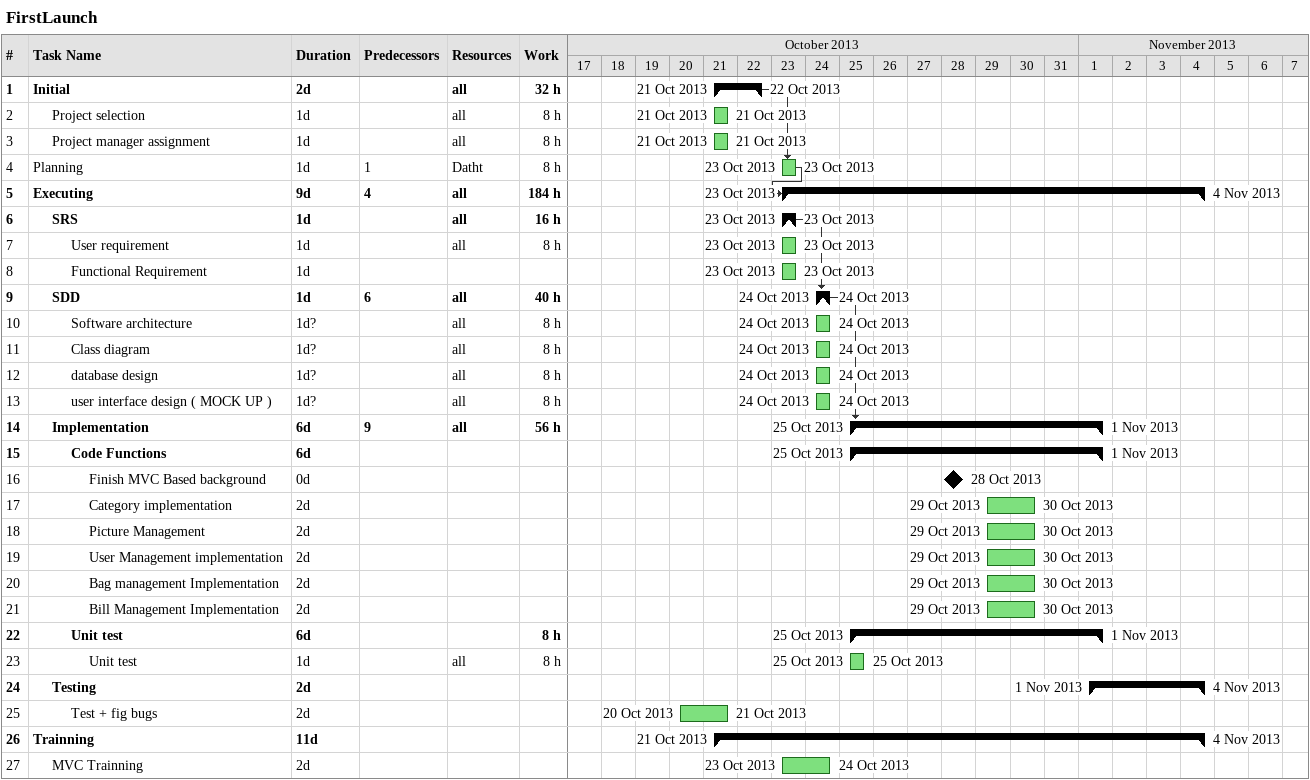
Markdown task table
FirstLaunch

| ID | Level | Task | Duration | Start | Finish | Predecessors | Resources | Work (h) |
|---|---|---|---|---|---|---|---|---|
| 1 | 1 | **Initial** | 2d | 2013-10-21 | 2013-10-22 |  | all | 32 |
| 2 | 2 | Project selection | 1d | 2013-10-21 | 2013-10-21 |  | all | 8 |
| 3 | 2 | Project manager assignment | 1d | 2013-10-21 | 2013-10-21 |  | all | 8 |
| 4 | 1 | Planning | 1d | 2013-10-23 | 2013-10-23 | 1 | Datht | 8 |
| 5 | 1 | **Executing** | 9d | 2013-10-23 | 2013-11-04 | 4 | all | 184 |
| 6 | 2 | **SRS** | 1d | 2013-10-23 | 2013-10-23 |  | all | 16 |
| 7 | 3 | User requirement | 1d | 2013-10-23 | 2013-10-23 |  | all | 8 |
| 8 | 3 | Functional Requirement | 1d | 2013-10-23 | 2013-10-23 |  |  |  |
| 9 | 2 | **SDD** | 1d | 2013-10-24 | 2013-10-24 | 6 | all | 40 |
| 10 | 3 | Software architecture | 1d? | 2013-10-24 | 2013-10-24 |  | all | 8 |
| 11 | 3 | Class diagram | 1d? | 2013-10-24 | 2013-10-24 |  | all | 8 |
| 12 | 3 | database design | 1d? | 2013-10-24 | 2013-10-24 |  | all | 8 |
| 13 | 3 | user interface design ( MOCK UP ) | 1d? | 2013-10-24 | 2013-10-24 |  | all | 8 |
| 14 | 2 | **Implementation** | 6d | 2013-10-25 | 2013-11-01 | 9 | all | 56 |
| 15 | 3 | **Code Functions** | 6d | 2013-10-25 | 2013-11-01 |  |  |  |
| 16 | 4 | Finish MVC Based background | 0d | 2013-10-28 | 2013-10-28 |  |  |  |
| 17 | 4 | Category implementation | 2d | 2013-10-29 | 2013-10-30 |  |  |  |
| 18 | 4 | Picture Management | 2d | 2013-10-29 | 2013-10-30 |  |  |  |
| 19 | 4 | User Management implementation | 2d | 2013-10-29 | 2013-10-30 |  |  |  |
| 20 | 4 | Bag management Implementation | 2d | 2013-10-29 | 2013-10-30 |  |  |  |
| 21 | 4 | Bill Management Implementation | 2d | 2013-10-29 | 2013-10-30 |  |  |  |
| 22 | 3 | **Unit test** | 6d | 2013-10-25 | 2013-11-01 |  |  | 8 |
| 23 | 4 | Unit test | 1d | 2013-10-25 | 2013-10-25 |  | all | 8 |
| 24 | 2 | **Testing** | 2d | 2013-11-01 | 2013-11-04 |  |  |  |
| 25 | 3 | Test + fig bugs | 2d | 2013-10-20 | 2013-10-21 |  |  |  |
| 26 | 1 | **Trainning** | 11d | 2013-10-21 | 2013-11-04 |  |  |  |
| 27 | 2 | MVC Trainning | 2d | 2013-10-23 | 2013-10-24 |  |  |  |
